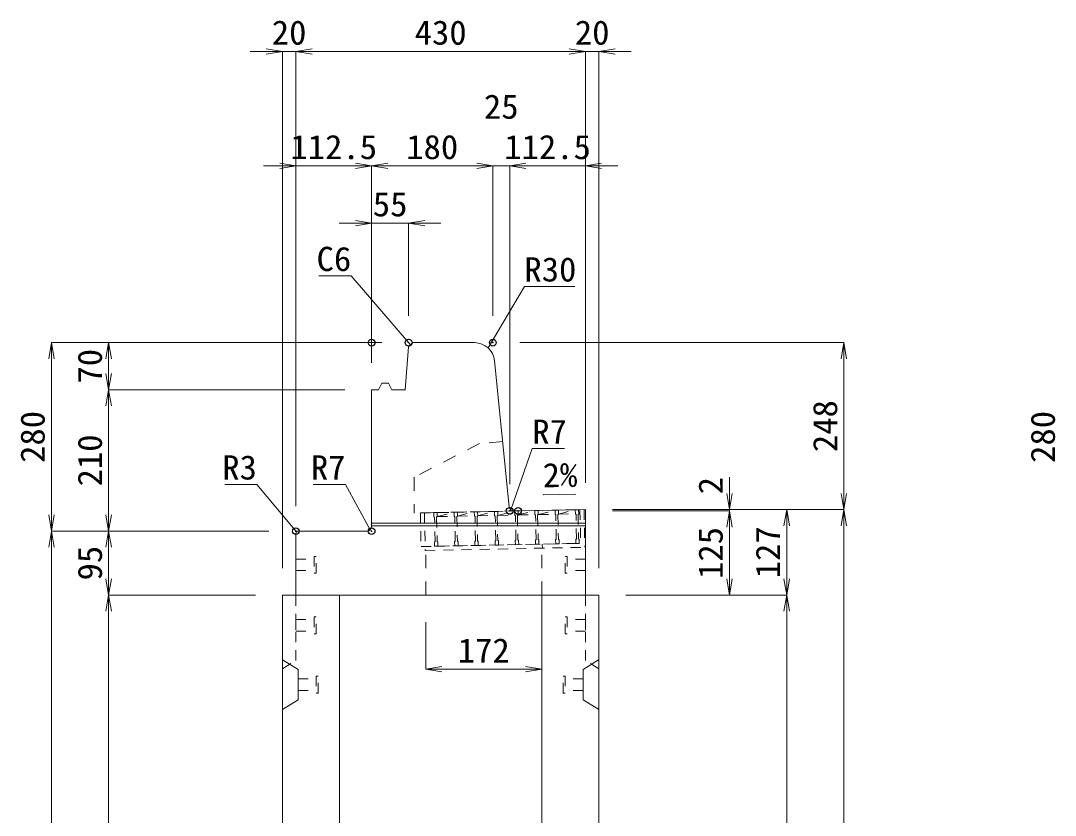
# Model space of a CAD drawing. Units: millimetres at full size; some dimension numbers follow another scale. Extents: x -18734 to 51600, y -18820 to 17820.
# Drawn here: x 16776 to 18313, y -8047 to -6867 of the extents above; entities that cross this region are included whole.
import ezdxf
from ezdxf.enums import TextEntityAlignment as Align

# ---------------------------------------------------------------- set-up
doc = ezdxf.new("R2010")
doc.units = ezdxf.units.MM
doc.header["$LTSCALE"] = 20
doc.header["$PDMODE"] = 32
doc.header["$PDSIZE"] = 10
doc.linetypes.add('USER1', pattern=[2, 1, -1])
doc.linetypes.add('USER2', pattern=[1.35, 0.75, -0.6])
for name, color, linetype, lineweight in [('インサート', 3, 'USER2', 9), ('グレーチング', 7, 'USER2', 5), ('受枠', 3, 'USER2', 9), ('寸法線', 7, 'Continuous', 13), ('引出線', 4, 'Continuous', 13), ('本体', 2, 'Continuous', 13), ('目地', 132, 'Continuous', 5)]:
    doc.layers.add(name, color=color, linetype=linetype, lineweight=lineweight)
doc.layers.add('作業エリア', color=11, linetype='Continuous')
doc.styles.add('ＭＳ 明朝', font='')
doc.styles.get('ＭＳ 明朝').set_extended_font_data('MS Mincho')

# ---------------------------------------------------------------- blocks, each defined once
blk = doc.blocks.new('open_arrow')
at = {"color": 0, "linetype": 'Continuous', "lineweight": -2}
blk.add_lwpolyline([(7.5, 1.25), (0, 0), (7.5, -1.25)], dxfattribs=at)

msp = doc.modelspace()

# ---------------------------------------------------------------- linework, layer by layer
at = {"layer": 'インサート'}
for p, q in [((17215, -7662.5), (17212, -7662.5)), ((17212, -7662.5), (17212, -7687.5)), ((17215, -7687.5), (17215, -7662.5)), ((17585, -7662.5), (17588, -7662.5)), ((17585, -7687.5), (17585, -7662.5)), ((17588, -7662.5), (17588, -7687.5)), ((17185, -7666.5), (17212, -7666.5)), ((17185, -7666.5), (17185, -7683.5)), ((17615, -7666.5), (17588, -7666.5)), ((17615, -7666.5), (17615, -7683.5)), ((17185, -7683.5), (17212, -7683.5)), ((17212, -7687.5), (17215, -7687.5)), ((17588, -7687.5), (17585, -7687.5)), ((17615, -7683.5), (17588, -7683.5)), ((17185, -7756.5), (17212, -7756.5)), ((17185, -7756.5), (17185, -7773.5)), ((17215, -7752.5), (17212, -7752.5)), ((17212, -7752.5), (17212, -7777.5)), ((17215, -7777.5), (17215, -7752.5)), ((17585, -7752.5), (17588, -7752.5)), ((17585, -7777.5), (17585, -7752.5)), ((17588, -7752.5), (17588, -7777.5)), ((17615, -7756.5), (17588, -7756.5)), ((17615, -7756.5), (17615, -7773.5)), ((17185, -7773.5), (17212, -7773.5)), ((17212, -7777.5), (17215, -7777.5)), ((17588, -7777.5), (17585, -7777.5)), ((17615, -7773.5), (17588, -7773.5)), ((17188.2, -7844.5), (17215.2, -7844.5)), ((17188.2, -7844.5), (17188.2, -7861.5)), ((17218.2, -7840.5), (17215.2, -7840.5)), ((17215.2, -7840.5), (17215.2, -7865.5)), ((17218.2, -7865.5), (17218.2, -7840.5)), ((17581.8, -7840.5), (17584.8, -7840.5)), ((17581.8, -7865.5), (17581.8, -7840.5)), ((17584.8, -7840.5), (17584.8, -7865.5)), ((17611.8, -7844.5), (17584.8, -7844.5)), ((17611.8, -7844.5), (17611.8, -7861.5)), ((17188.2, -7861.5), (17215.2, -7861.5)), ((17611.8, -7861.5), (17584.8, -7861.5)), ((17215.2, -7865.5), (17218.2, -7865.5)), ((17584.8, -7865.5), (17581.8, -7865.5))]:
    msp.add_line(p, q, dxfattribs=at)
at = {"layer": 'グレーチング'}
for p, q in [((17389.92, -7597.5), (17604.88, -7593.2)), ((17395.04, -7603.4), (17419.92, -7596.9)), ((17395.04, -7603.4), (17420.04, -7602.9)), ((17425.04, -7602.8), (17449.91, -7596.3)), ((17425.04, -7602.8), (17450.03, -7602.3)), ((17455.03, -7602.2), (17479.91, -7595.7)), ((17455.03, -7602.2), (17480.03, -7601.7)), ((17485.03, -7601.6), (17509.9, -7595.1)), ((17485.03, -7601.6), (17510.02, -7601.1)), ((17515.02, -7601), (17539.89, -7594.5)), ((17515.02, -7601), (17540.01, -7600.5)), ((17545.01, -7600.4), (17569.89, -7593.9)), ((17545.01, -7600.4), (17570.01, -7599.9)), ((17575.01, -7599.8), (17599.88, -7593.3)), ((17575.01, -7599.8), (17600, -7599.3)), ((17390.92, -7647.49), (17605.88, -7643.19))]:
    msp.add_line(p, q, dxfattribs=at)
for points in [[(17389.92, -7597.5), (17394.92, -7597.4), (17395.04, -7603.4), (17394.06, -7604.42), (17394.78, -7640.41), (17395.8, -7641.39), (17395.92, -7647.39), (17390.92, -7647.49), (17390.8, -7641.49), (17391.78, -7640.47), (17391.06, -7604.48), (17390.04, -7603.5)], [(17419.92, -7596.9), (17424.92, -7596.8), (17425.04, -7602.8), (17424.06, -7603.82), (17424.78, -7639.81), (17425.8, -7640.79), (17425.92, -7646.79), (17420.92, -7646.89), (17420.8, -7640.89), (17421.78, -7639.87), (17421.06, -7603.88), (17420.04, -7602.9)], [(17449.91, -7596.3), (17454.91, -7596.2), (17455.03, -7602.2), (17454.05, -7603.22), (17454.77, -7639.21), (17455.79, -7640.19), (17455.91, -7646.19), (17450.91, -7646.29), (17450.79, -7640.29), (17451.77, -7639.27), (17451.05, -7603.28), (17450.03, -7602.3)], [(17479.91, -7595.7), (17484.91, -7595.6), (17485.03, -7601.6), (17484.05, -7602.62), (17484.77, -7638.61), (17485.79, -7639.59), (17485.91, -7645.59), (17480.91, -7645.69), (17480.79, -7639.69), (17481.77, -7638.67), (17481.05, -7602.68), (17480.03, -7601.7)], [(17509.9, -7595.1), (17514.9, -7595), (17515.02, -7601), (17514.04, -7602.02), (17514.76, -7638.01), (17515.78, -7638.99), (17515.9, -7644.99), (17510.9, -7645.09), (17510.78, -7639.09), (17511.76, -7638.07), (17511.04, -7602.08), (17510.02, -7601.1)], [(17539.89, -7594.5), (17544.89, -7594.4), (17545.01, -7600.4), (17544.03, -7601.42), (17544.75, -7637.41), (17545.77, -7638.39), (17545.89, -7644.39), (17540.89, -7644.49), (17540.77, -7638.49), (17541.75, -7637.47), (17541.03, -7601.48), (17540.01, -7600.5)], [(17569.89, -7593.9), (17574.89, -7593.8), (17575.01, -7599.8), (17574.03, -7600.82), (17574.75, -7636.81), (17575.77, -7637.79), (17575.89, -7643.79), (17570.89, -7643.89), (17570.77, -7637.89), (17571.75, -7636.87), (17571.03, -7600.88), (17570.01, -7599.9)], [(17599.88, -7593.3), (17604.88, -7593.2), (17605, -7599.2), (17604.02, -7600.22), (17604.74, -7636.21), (17605.76, -7637.19), (17605.88, -7643.19), (17600.88, -7643.29), (17600.76, -7637.29), (17601.74, -7636.27), (17601.02, -7600.28), (17600, -7599.3)]]:
    msp.add_lwpolyline(points, close=True, dxfattribs=at)
at = {"layer": '作業エリア'}
for p in [(17297.5, -7345), (17352.5, -7345), (17477.5, -7345), (17502.5, -7595), (17515, -7595), (17185, -7625), (17297.5, -7625)]:
    msp.add_point(p, dxfattribs=at)
at = {"layer": '受枠'}
for p, q in [((17369.93, -7597.9), (17612.88, -7593.04)), ((17369.93, -7597.9), (17370.93, -7647.89)), ((17375.93, -7597.78), (17377.05, -7653.77)), ((17606.88, -7593.16), (17607.88, -7643.15)), ((17612.88, -7593.04), (17614, -7649.03)), ((17370.93, -7647.89), (17607.88, -7643.15)), ((17377.05, -7653.77), (17614, -7649.03)), ((17550.89, -7644.29), (17551.01, -7650.29))]:
    msp.add_line(p, q, dxfattribs=at)
at = {"layer": '寸法線'}
for p, q in [((17233, -6912.31), (17117, -6912.31)), ((17165, -7680), (17165, -6912.31)), ((17185, -6912.31), (17615, -6912.31)), ((17185, -7588), (17185, -6912.31)), ((17185, -7588), (17185, -6912.31)), ((17567, -6912.31), (17683, -6912.31)), ((17615, -7553), (17615, -6912.31)), ((17615, -7553), (17615, -6912.31)), ((17635, -7680), (17635, -6912.31)), ((17137, -7082.31), (17297.5, -7082.31)), ((17185, -7588), (17185, -7082.31)), ((17297.5, -7082.31), (17477.5, -7082.31)), ((17297.5, -7375), (17297.5, -7082.31)), ((17297.5, -7375), (17297.5, -7082.31)), ((17429.5, -7082.31), (17550.5, -7082.31)), ((17477.5, -7305), (17477.5, -7082.31)), ((17477.5, -7305), (17477.5, -7082.31)), ((17502.5, -7555), (17502.5, -7082.31)), ((17502.5, -7082.31), (17663, -7082.31)), ((17502.5, -7555), (17502.5, -7082.31)), ((17615, -7553), (17615, -7082.31)), ((17249.5, -7167.31), (17400.5, -7167.31)), ((17297.5, -7375), (17297.5, -7167.31)), ((17352.5, -7305), (17352.5, -7167.31)), ((16822.06, -7625), (16822.06, -7345)), ((17312.5, -7345), (16822.06, -7345)), ((16907.06, -7415), (16907.06, -7345)), ((17312.5, -7345), (16907.06, -7345)), ((17517.5, -7345), (17998.78, -7345)), ((17998.78, -7593), (17998.78, -7345)), ((16907.06, -7625), (16907.06, -7415)), ((17257.5, -7415), (16907.06, -7415)), ((17257.5, -7415), (16907.06, -7415)), ((17828.78, -7643), (17828.78, -7545)), ((17655, -7593), (17998.78, -7593)), ((17655, -7593), (17913.78, -7593)), ((17655, -7593), (17828.78, -7593)), ((17655, -7593), (17998.78, -7593)), ((17655, -7595), (17828.78, -7595)), ((17655, -7595), (17828.78, -7595)), ((17828.78, -7720), (17828.78, -7595)), ((17913.78, -7720), (17913.78, -7593)), ((17998.78, -7593), (17998.78, -8770)), ((16822.06, -8770), (16822.06, -7625)), ((17145, -7625), (16822.06, -7625)), ((17145, -7625), (16822.06, -7625)), ((16907.06, -7720), (16907.06, -7625)), ((17145, -7625), (16907.06, -7625)), ((17145, -7625), (16907.06, -7625)), ((16907.06, -7720), (16907.06, -8520)), ((17125, -7720), (16907.06, -7720)), ((17125, -7720), (16907.06, -7720)), ((17675, -7720), (17913.78, -7720)), ((17675, -7720), (17913.78, -7720)), ((17675, -7720), (17828.78, -7720)), ((17913.78, -7720), (17913.78, -8770)), ((17378, -7760), (17378, -7830.23)), ((17378, -7830.23), (17550, -7830.23))]:
    msp.add_line(p, q, dxfattribs=at)
at = {"layer": '引出線'}
for points in [[(17355.29, -7347.99), (17267.27, -7245.82), (17218.92, -7245.82)], [(17470.48, -7352.76), (17524.33, -7261.36), (17599, -7261.36)], [(17504.14, -7593.19), (17536.08, -7502.42), (17584.01, -7502.42)], [(17185.88, -7625.88), (17127.15, -7555.51), (17079.43, -7555.51)], [(17295.45, -7622.95), (17258.75, -7555.51), (17210.82, -7555.51)], [(17552.12, -7570.88), (17600.83, -7569.9), (17552.08, -7570.88)]]:
    msp.add_lwpolyline(points, dxfattribs=at)
at = {"layer": '本体'}
for p, q in [((17347.5, -7415), (17352.07, -7350.98)), ((17352.07, -7350.98), (17358.5, -7345)), ((17358.5, -7345), (17450.35, -7345)), ((17480.2, -7372.01), (17501.87, -7588.7)), ((17297.5, -7415), (17297.5, -7618)), ((17297.5, -7415), (17307.5, -7415)), ((17307.5, -7415), (17312.5, -7405)), ((17312.5, -7405), (17322.5, -7405)), ((17322.5, -7405), (17327.5, -7415)), ((17327.5, -7415), (17347.5, -7415)), ((17515, -7595), (17508.83, -7595)), ((17615, -7593), (17515, -7595)), ((17615, -7593), (17615, -7720)), ((17185, -7628), (17185, -7720)), ((17290.5, -7625), (17188, -7625)), ((17165, -7720), (17165, -8770)), ((17165, -7720), (17250, -7720)), ((17185, -7720), (17615, -7720)), ((17250, -7720), (17250, -8449.47)), ((17550, -7720), (17635, -7720)), ((17550, -7720), (17550, -8449.47)), ((17635, -7720), (17635, -8770))]:
    msp.add_line(p, q, dxfattribs=at)
at = {"layer": '本体', "linetype": 'USER1'}
for p, q in [((17457.5, -7495), (17360.5, -7545)), ((17492.2, -7492), (17457.5, -7495)), ((17360.5, -7545), (17360.5, -7598.09)), ((17515, -7595), (17360.5, -7598.09)), ((17378, -7720), (17378, -7647.75)), ((17550, -7720), (17550, -7644.31))]:
    msp.add_line(p, q, dxfattribs=at)
at = {"layer": '本体', "linetype": 'USER2', "lineweight": 9}
for p, q in [((17185, -7817), (17185, -7720)), ((17615, -7817), (17615, -7720)), ((17165, -7829.5), (17185, -7817)), ((17635, -7829.5), (17615, -7817))]:
    msp.add_line(p, q, dxfattribs=at)
at = {"layer": '本体', "lineweight": 9}
for p, q in [((17165, -7816), (17188.2, -7830.5)), ((17634.58, -7816.26), (17611.8, -7830.5)), ((17188.2, -7830.5), (17188.2, -7875.5)), ((17611.8, -7830.5), (17611.8, -7875.5)), ((17188.2, -7875.5), (17165, -7890)), ((17611.8, -7875.5), (17635, -7890))]:
    msp.add_line(p, q, dxfattribs=at)
at = {"layer": '本体'}
for centre, radius, start, end in [((17450.35, -7375), 30, 5.71059, 90), ((17508.83, -7588), 7, 185.71059, 270), ((17290.5, -7618), 7, 270, 0), ((17188, -7628), 3, 90, 180)]:
    msp.add_arc(centre, radius, start, end, dxfattribs=at)
at = {"layer": '目地'}
for p, q in [((17615, -7613), (17297.5, -7613)), ((17615, -7617), (17297.5, -7617))]:
    msp.add_line(p, q, dxfattribs=at)

# ---------------------------------------------------------------- block references
at = {"layer": '寸法線', "xscale": 3.2, "yscale": 3.2}
for p, rotation in [((17165, -6912.31), 180), ((17615, -6912.31), 180), ((17615, -6912.31), 180), ((17185, -7082.31), 180), ((17297.5, -7082.31), 180), ((17477.5, -7082.31), 180), ((17477.5, -7082.31), 180), ((17297.5, -7167.31), 180), ((16822.06, -7345), 270), ((16907.06, -7345), 270), ((17998.78, -7345), 270), ((16907.06, -7415), 90), ((16907.06, -7415), 270), ((17828.78, -7593), 90), ((17998.78, -7593), 90), ((16822.06, -7625), 90), ((16907.06, -7625), 90), ((17828.78, -7595), 270), ((17828.78, -7595), 270), ((17913.78, -7593), 270), ((17998.78, -7593), 270), ((16822.06, -7625), 270), ((16907.06, -7625), 270), ((16907.06, -7720), 90), ((17828.78, -7720), 90), ((17913.78, -7720), 90), ((16907.06, -7720), 270), ((17913.78, -7720), 270), ((17550, -7830.23), 180)]:
    msp.add_blockref('open_arrow', p, dxfattribs=dict(at, rotation=rotation))
for p in [(17185, -6912.31), (17185, -6912.31), (17635, -6912.31), (17297.5, -7082.31), (17502.5, -7082.31), (17502.5, -7082.31), (17615, -7082.31), (17352.5, -7167.31), (17378, -7830.23)]:
    msp.add_blockref('open_arrow', p, dxfattribs=at)
at = {"layer": '引出線', "xscale": 0.0533, "yscale": 0.0533}
for p, rotation in [((17355.29, -7347.99), 130.7), ((17470.48, -7352.76), 59.5), ((17552.12, -7570.88), 1.1), ((17504.14, -7593.19), 70.6), ((17185.88, -7625.88), 129.8), ((17295.45, -7622.95), 118.6)]:
    msp.add_blockref('open_arrow', p, dxfattribs=dict(at, rotation=rotation))

# ---------------------------------------------------------------- texts
at = {"layer": '寸法線', "style": 'ＭＳ 明朝', "width": 1.05}
for s, p in [('20', (17175, -6884.31)), ('430', (17400, -6884.31)), ('20', (17625, -6884.31)), ('25', (17490, -6994.31)), ('112.5', (17241.25, -7054.31)), ('180', (17387.5, -7054.31)), ('112.5', (17558.75, -7054.31)), ('55', (17325, -7139.31)), ('172', (17464, -7802.23))]:
    msp.add_text(s, height=36.03, dxfattribs=at).set_placement(p, align=Align.MIDDLE_CENTER)
for s, p in [('70', (16879.06, -7380)), ('248', (17970.78, -7469)), ('280', (16794.06, -7485)), ('280', (18294.06, -7485)), ('210', (16879.06, -7520)), ('2', (17800.78, -7557.41)), ('125', (17800.78, -7657.5)), ('127', (17885.78, -7656.5)), ('95', (16879.06, -7672.5))]:
    msp.add_text(s, height=36.03, rotation=90, dxfattribs=at).set_placement(p, align=Align.MIDDLE_CENTER)
at = {"layer": '引出線', "style": 'ＭＳ 明朝', "width": 1.05}
for s, p in [('C6', (17267.27, -7202.62)), ('R3', (17127.15, -7512.31)), ('R7', (17258.75, -7512.31))]:
    msp.add_text(s, height=36.03, dxfattribs=at).set_placement(p, align=Align.TOP_RIGHT)
for s, p in [('R30', (17524.33, -7218.16)), ('R7', (17536.08, -7459.22))]:
    msp.add_text(s, height=36.03, dxfattribs=at).set_placement(p, align=Align.TOP_LEFT)
msp.add_text('2%', height=36.03, rotation=1.146, dxfattribs=at).set_placement((17551.15, -7523.98), align=Align.TOP_LEFT)

doc.saveas('drawing.dxf')
